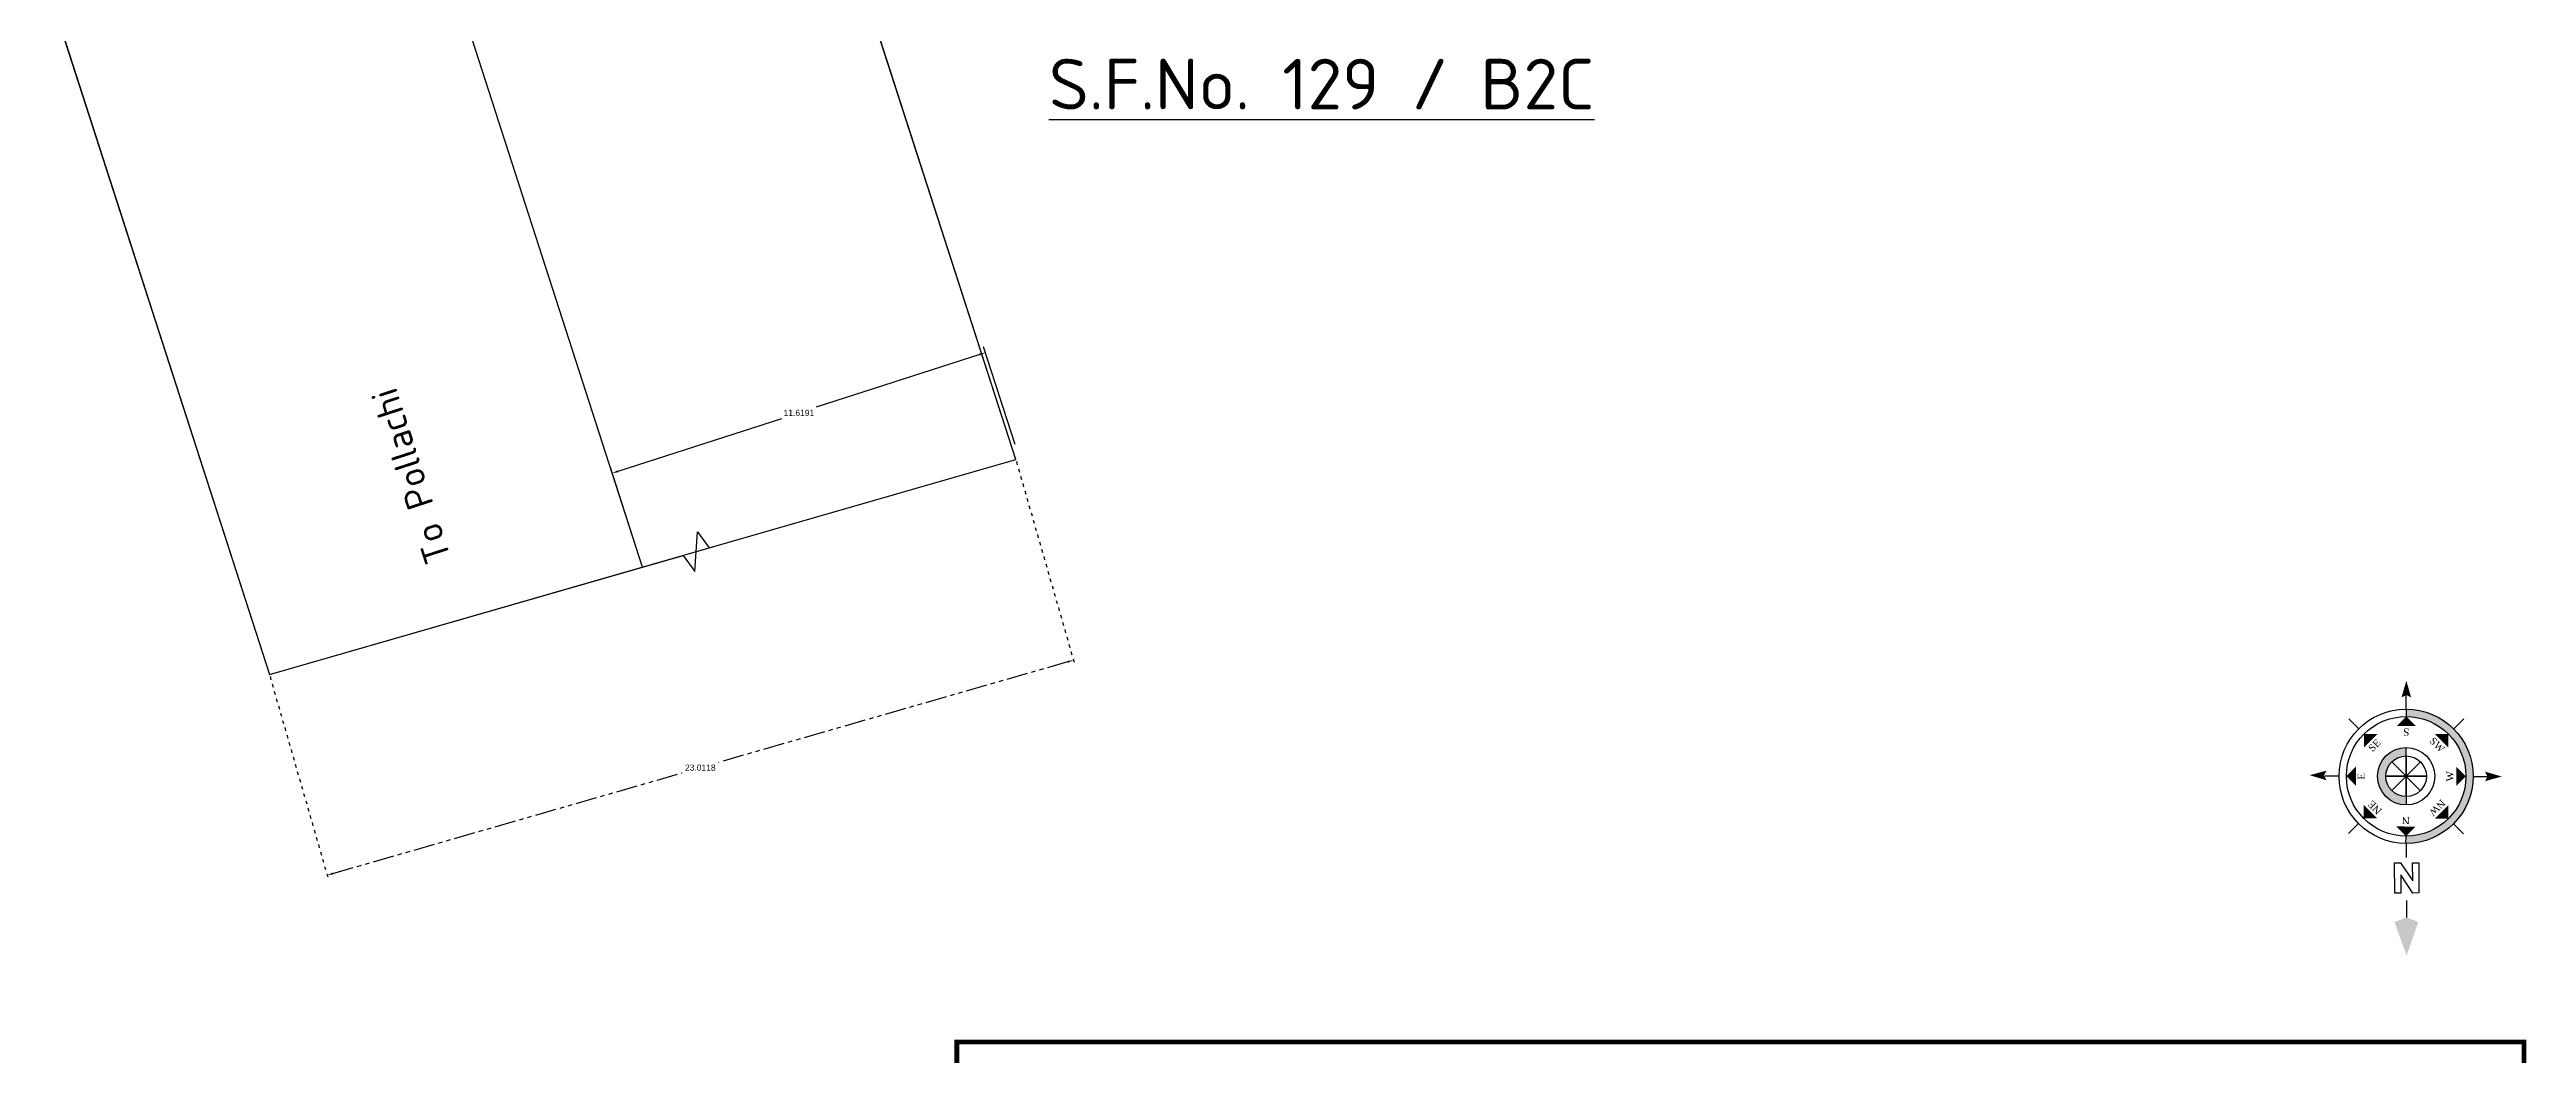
# Model space of a CAD drawing. Header units: metres. Extents: x 33037 to 86814, y -4407 to 25.
# Drawn here: x 86513.5 to 86586.9, y -4172.4 to -4142.7 of the extents above; entities that cross this region are included whole.
import ezdxf
from ezdxf.enums import TextEntityAlignment as Align

# ---------------------------------------------------------------- set-up
doc = ezdxf.new("R2010")
doc.units = ezdxf.units.M
doc.header["$MEASUREMENT"] = 0
doc.linetypes.add('DOT2', pattern=[0.125, 0, -0.125])
doc.linetypes.add('PHANTOM2', pattern=[1.25, 0.625, -0.125, 0.125, -0.125, 0.125, -0.125])
doc.layers.add('NOTIFIED_ROAD', color=183, linetype='Continuous', lineweight=13)
doc.layers.add('ROAD_WIDTH', color=1, linetype='Continuous')
doc.layers.add('SURRENDER_ROAD_WIDTH', color=2, linetype='Continuous')
doc.styles.add('ISO Proportional', font='isocpeur.ttf')
doc.styles.add('ROMANS', font='times.ttf')
doc.styles.get("Standard").update_dxf_attribs({"font": 'arial.ttf'})
doc.dimstyles.get("Standard").update_dxf_attribs({"dimtxt": 0.18, "dimasz": 0.18, "dimexe": 0.18, "dimexo": 0.0625, "dimgap": 0.09, "dimtad": 0, "dimtih": 1, "dimtoh": 1, "dimdec": 4, "dimzin": 0, "dimdsep": 46, "dimtxsty": 'Standard', "dimcen": 0.09, "dimadec": 0, "dimazin": 0, "dimtfac": 1, "dimtdec": 4, "dimtofl": 0, "dimtmove": 0, "dimatfit": 3, "dimfxl": 0, "dimtolj": 1, "dimtzin": 0, "dimarcsym": 0})

# ---------------------------------------------------------------- blocks, each defined once
blk = doc.blocks.new('*D1476')
at = {"layer": 'ROAD_WIDTH', "color": 0, "linetype": 'DOT2', "lineweight": -2}
for p, q in [((86542.182, -4154.861), (86543.924, -4160.915)), ((86520.067, -4161.226), (86521.81, -4167.28))]:
    blk.add_line(p, q, dxfattribs=at)
at = {"layer": 'ROAD_WIDTH', "color": 0, "linetype": 'PHANTOM2', "lineweight": -2}
for p, q in [((86543.701, -4160.792), (86533.352, -4163.77)), ((86521.933, -4167.057), (86532.282, -4164.079))]:
    blk.add_line(p, q, dxfattribs=at)
at = {"layer": 'ROAD_WIDTH', "color": 0}
for points in [[(86543.693, -4160.763), (86543.709, -4160.821), (86543.874, -4160.742)], [(86521.925, -4167.028), (86521.941, -4167.086), (86521.76, -4167.107)]]:
    blk.add_solid(points, dxfattribs=at)
at = {"layer": 'ROAD_WIDTH', "color": 0, "insert": (86532.817, -4163.924), "char_height": 0.18, "attachment_point": 5}
blk.add_mtext('\\A1;23.0118', dxfattribs=at)
blk = doc.blocks.new('*D1477')
at = {"layer": 'NOTIFIED_ROAD', "color": 0, "lineweight": -2}
for p, q in [((86541.095, -4151.687), (86536.245, -4153.253)), ((86542.145, -4154.354), (86541.211, -4151.46)), ((86530.38, -4155.146), (86535.23, -4153.58)), ((86531.088, -4157.924), (86530.154, -4155.03))]:
    blk.add_line(p, q, dxfattribs=at)
at = {"layer": 'NOTIFIED_ROAD', "color": 0}
for points in [[(86541.086, -4151.658), (86541.104, -4151.716), (86541.266, -4151.632)], [(86530.371, -4155.118), (86530.39, -4155.175), (86530.209, -4155.201)]]:
    blk.add_solid(points, dxfattribs=at)
at = {"layer": 'NOTIFIED_ROAD', "color": 0, "insert": (86535.738, -4153.417), "char_height": 0.18, "attachment_point": 5}
blk.add_mtext('\\A1;11.6191', dxfattribs=at)

msp = doc.modelspace()

# ---------------------------------------------------------------- hatches: boundary and pattern name
h = msp.add_hatch(color=0)
h.paths.add_polyline_path([(86585.34719, -4164.13014, -0.42213772), (86583.35567, -4166.1673), (86583.35614, -4165.94981, 0.42213772), (86585.12977, -4164.13554, 0.40633356), (86583.36379, -4162.40912), (86583.36426, -4162.19163, -0.40633356)])
h.paths.add_polyline_path([(86583.35866, -4164.78034), (86583.35813, -4165.02923, -0.40633356), (86582.51046, -4164.20055, -0.42213772), (86583.3618, -4163.3297), (86583.36126, -4163.57859, 0.42213772), (86582.75927, -4164.19438, 0.40633356)])

# ---------------------------------------------------------------- linework, layer by layer
at = {"linetype": 'Continuous'}
for p, q in [((86493.82855, -4079.94652), (86520.05017, -4161.16576)), ((86542.1644, -4154.80141), (86535.11379, -4132.96273)), ((86533.07687, -4157.41675), (86542.1644, -4154.80141)), ((86532.65225, -4158.11075), (86532.7327, -4156.944)), ((86532.7327, -4156.944), (86533.07687, -4157.41675)), ((86520.05017, -4161.16576), (86532.30808, -4157.638)), ((86532.30808, -4157.638), (86532.65225, -4158.11075))]:
    msp.add_line(p, q, dxfattribs=at)
at = {"color": 0}
for p, q in [((86583.36426, -4162.19163), (86583.36517, -4161.7718)), ((86581.95739, -4162.77082), (86581.66116, -4162.47331)), ((86583.36426, -4162.19163), (86583.36379, -4162.40912)), ((86584.76861, -4162.77689), (86585.06612, -4162.48067)), ((86583.36126, -4163.57859), (86583.3618, -4163.3297)), ((86581.37213, -4164.17517), (86580.9523, -4164.17426)), ((86583.96084, -4164.18077), (86582.75909, -4164.17817)), ((86582.75909, -4164.17817), (86583.96084, -4164.18077)), ((86582.93416, -4164.60343), (86583.78576, -4163.7555)), ((86583.78576, -4163.7555), (86582.93416, -4164.60343)), ((86583.78393, -4164.60527), (86582.936, -4163.75367)), ((86582.936, -4163.75367), (86583.78393, -4164.60527)), ((86583.35866, -4164.78034), (86583.36126, -4163.57859)), ((86583.36126, -4163.57859), (86583.35866, -4164.78034)), ((86585.3478, -4164.18376), (86585.76763, -4164.18467)), ((86583.35866, -4164.78034), (86583.35813, -4165.02923)), ((86581.95131, -4165.58204), (86581.65381, -4165.87827)), ((86584.76254, -4165.58812), (86585.05876, -4165.88563)), ((86583.35567, -4166.1673), (86583.35614, -4165.94981)), ((86583.36608, -4167.86113), (86583.36808, -4168.35683))]:
    msp.add_line(p, q, dxfattribs=at)
msp.add_line((86583.35996, -4166.16731), (86583.35996, -4166.58567))
at = {"color": 0, "linetype": 'ByBlock'}
for p, q in [((86583.01783, -4166.74623), (86583.19628, -4166.74534)), ((86583.02227, -4167.63848), (86583.01783, -4166.74623)), ((86583.19628, -4166.74534), (86583.55584, -4167.27892)), ((86583.55761, -4167.63581), (86583.19805, -4167.10224)), ((86583.19805, -4167.10224), (86583.20072, -4167.63759)), ((86583.55318, -4166.74357), (86583.73163, -4166.74268)), ((86583.55584, -4167.27892), (86583.55318, -4166.74357)), ((86583.73163, -4166.74268), (86583.73606, -4167.63493)), ((86583.20072, -4167.63759), (86583.02227, -4167.63848)), ((86583.73606, -4167.63493), (86583.55761, -4167.63581))]:
    msp.add_line(p, q, dxfattribs=at)
msp.add_lwpolyline([(86525.26478, -4153.4542, 0, 0, 0), (86525.93374, -4155.52121, 0.17145, 0, 0), (86526.03932, -4155.84745, 0, 0, 0)], format="xyseb")
at = {"const_width": 0.13933}
msp.add_lwpolyline([(86540.41684, -4172.04526), (86586.85538, -4172.04526), (86586.85538, -4212.50459), (86540.41684, -4212.50459)], close=True, dxfattribs=at)
at = {"color": 0}
for radius in [1.98784, 1.77035, 0.84977, 0.60088]:
    msp.add_circle((86583.35996, -4164.17947), radius, dxfattribs=at)
for points in [[(86583.36608, -4161.34692), (86583.22339, -4161.84231), (86583.36517, -4161.7718)], [(86583.50664, -4161.84292), (86583.36517, -4161.7718), (86583.36608, -4161.34692)], [(86583.36379, -4162.40912), (86583.07992, -4162.69177), (86583.64643, -4162.69299)], [(86582.11085, -4162.92494), (86582.10998, -4163.32552), (86582.51143, -4162.92581)], [(86584.61449, -4162.93035), (86584.21391, -4162.92948), (86584.61363, -4163.33093)], [(86580.99974, -4164.01196), (86580.92737, -4164.1528), (86580.50252, -4164.14812)], [(86580.50252, -4164.14812), (86580.99662, -4164.29519), (86580.92737, -4164.1528)], [(86581.58962, -4164.17564), (86581.87226, -4164.45951), (86581.87349, -4163.893)], [(86585.13031, -4164.18329), (86584.84766, -4163.89943), (86584.84644, -4164.46594)], [(86585.69651, -4164.32615), (86585.76763, -4164.18467), (86586.19251, -4164.18559)], [(86586.19251, -4164.18559), (86585.69712, -4164.04289), (86585.76763, -4164.18467)], [(86582.10544, -4165.42858), (86582.50602, -4165.42945), (86582.1063, -4165.028)], [(86584.60908, -4165.434), (86584.60995, -4165.03341), (86584.2085, -4165.43313)], [(86583.35614, -4165.94981), (86583.64, -4165.66717), (86583.07349, -4165.66594)], [(86583.37263, -4169.48984), (86583.01458, -4168.49988), (86583.36808, -4168.35683)], [(86583.36808, -4168.35683), (86583.72271, -4168.49703), (86583.37263, -4169.48984)]]:
    msp.add_solid(points, dxfattribs=at)
at = {"layer": 'NOTIFIED_ROAD', "color": 1}
msp.add_lwpolyline([(86520.05017, -4161.16576), (86542.1644, -4154.80141), (86515.94278, -4073.58217), (86493.82855, -4079.94652)], close=True, dxfattribs=at)
msp.add_lwpolyline([(86531.10729, -4157.98359), (86504.88566, -4076.76435)], dxfattribs=at)
at = {"layer": 'ROAD_WIDTH', "color": 1}
msp.add_lwpolyline([(86520.05017, -4161.16576), (86542.1644, -4154.80141), (86515.94278, -4073.58217), (86493.82855, -4079.94652)], close=True, dxfattribs=at)
at = {"layer": 'SURRENDER_ROAD_WIDTH'}
msp.add_lwpolyline([(86520.05017, -4161.16576), (86542.1644, -4154.80141), (86515.94278, -4073.58217), (86493.82855, -4079.94652)], close=True, dxfattribs=at)
at = {"layer": 'SURRENDER_ROAD_WIDTH', "ltscale": 400}
msp.add_lwpolyline([(86531.10729, -4157.98359), (86504.88566, -4076.76435)], dxfattribs=at)

# ---------------------------------------------------------------- texts
at = {"style": 'ISO Proportional'}
msp.add_text('%%US.F.No. 129 / B2C', height=1.5, dxfattribs=at).set_placement((86543.14374, -4144.43075))
msp.add_text('To Pollachi ', height=0.7875, rotation=107.9334043, dxfattribs=at).set_placement((86525.44547, -4157.73026))
at = {"color": 0, "style": 'ROMANS'}
for s, height, rotation, p in [('SE', 0.212442, 44.8761691, (86582.49841, -4163.33849)), ('S', 0.21244, 179.8761691, (86583.36578, -4162.7632)), ('SW', 0.212442, 314.8761691, (86584.20281, -4163.32275)), ('E', 0.21244, 90, (86582.13473, -4164.17865)), ('W', 0.21244, 90.1238309, (86584.76675, -4164.17811)), ('NE', 0.212442, 134.8761691, (86582.50516, -4165.02713)), ('NW', 0.212442, 224.8761691, (86584.20279, -4165.03615)), ('N', 0.21244, 179.8761691, (86583.35292, -4165.38329))]:
    msp.add_text(s, height=height, rotation=rotation, dxfattribs=at).set_placement(p, align=Align.CENTER)

# ---------------------------------------------------------------- dimensions: what is measured, and where the dimension line sits
at = {"layer": 'NOTIFIED_ROAD', "color": 1}
dim = msp.add_aligned_dim(p1=(86531.10729, -4157.98359), p2=(86542.1644, -4154.4138), distance=2.92352, dimstyle='Standard', dxfattribs=at)
dim.commit()
dim.dimension.update_dxf_attribs({"geometry": '*D1477', "text_midpoint": (86535.73764, -4153.41657)})
at = {"layer": 'ROAD_WIDTH', "color": 1}
dim = msp.add_aligned_dim(p1=(86542.1644, -4154.80141), p2=(86520.05017, -4161.16576), distance=6.18203, dimstyle='Standard', override={"dimfxl": 0, "dimarcsym": 2}, dxfattribs=at)
dim.commit()
dim.dimension.update_dxf_attribs({"geometry": '*D1476', "text_midpoint": (86532.81704, -4163.92448)})

doc.saveas('drawing.dxf')
